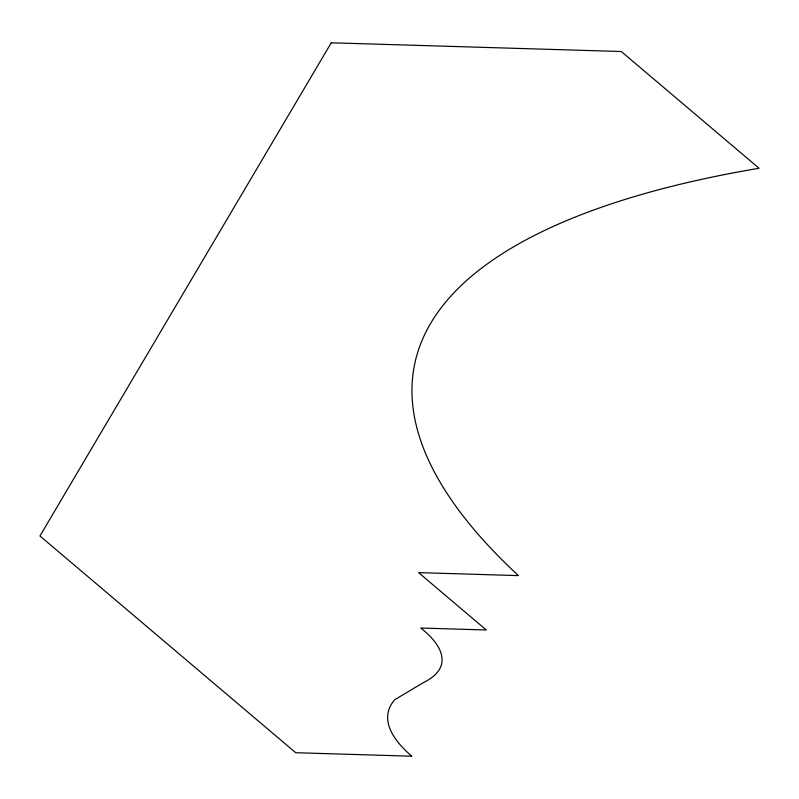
<?xml version="1.0" encoding="UTF-8"?>
<svg xmlns="http://www.w3.org/2000/svg" width="799" height="799" viewBox="0 0 799 799"><rect width="100%" height="100%" fill="white"/><g stroke="black" fill="none" stroke-linecap="round" stroke-linejoin="round"><path stroke-width="1.2" d="M331.255 42.796L39.95 535.979L295.73 752.718L411.765 756.204A260.993 79.79 11.3 0 1 394.786 699.694L423.66 682.466A196.234 59.985 11.3 0 0 420.813 628.034L486.311 630.002L418.596 572.623L518.431 575.62A1364.013 416.968 11.3 0 1 759.05 168.249L621.282 51.516L331.255 42.796"/></g></svg>
